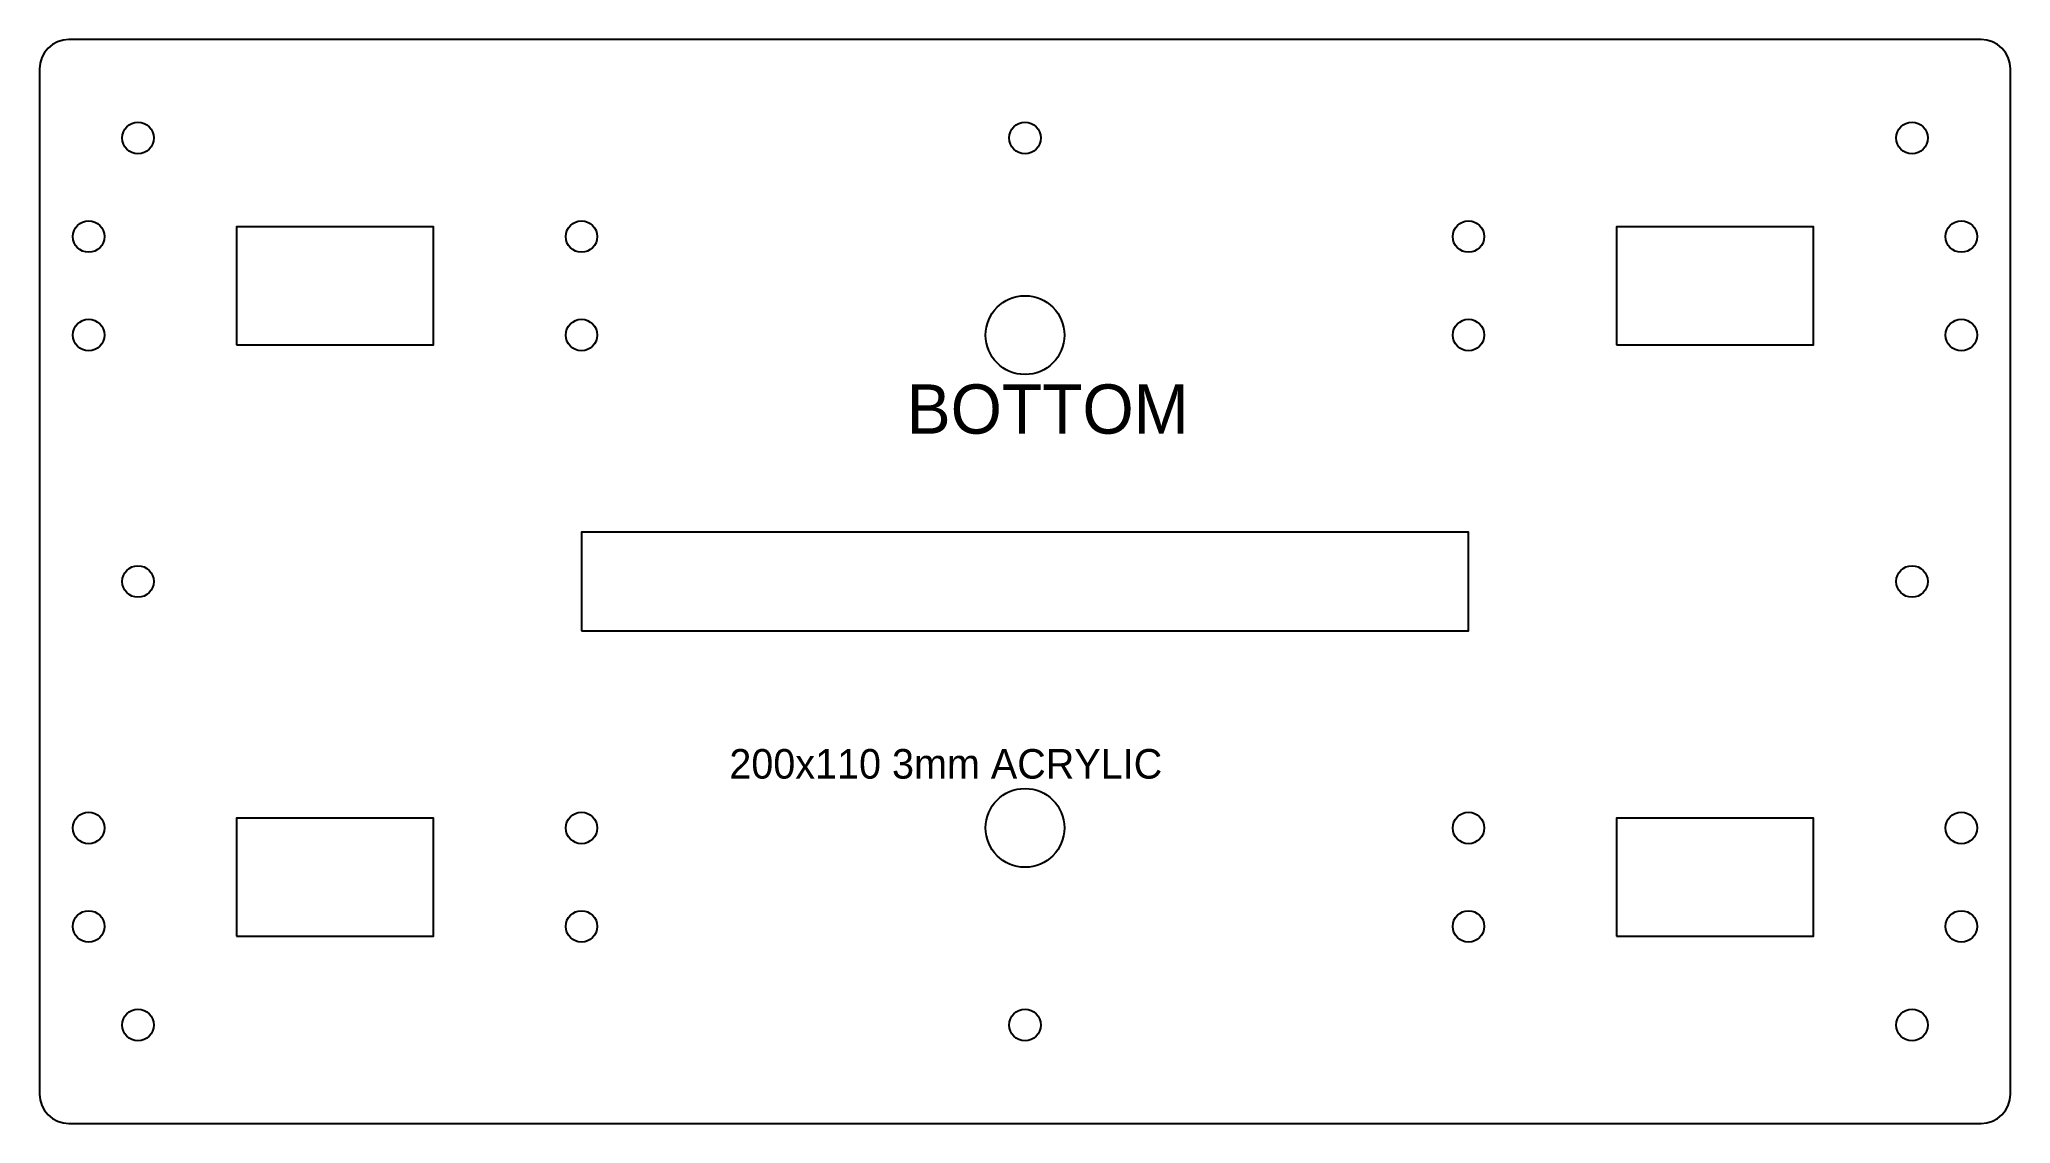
# Model space of a CAD drawing. Header units: millimetres. Extents: x 0 to 200, y 0 to 110.
import ezdxf

# ---------------------------------------------------------------- set-up
doc = ezdxf.new("R2010")
doc.units = ezdxf.units.MM
for name, color, linetype in [('ENGRAVE', 5, 'Continuous'), ('HOLES', 1, 'Continuous'), ('OUTLINE', 7, 'Continuous'), ('SLOTS', 3, 'Continuous')]:
    doc.layers.add(name, color=color, linetype=linetype)

msp = doc.modelspace()

# ---------------------------------------------------------------- linework, layer by layer
for centre in [(5, 90), (55, 90), (145, 90), (195, 90), (5, 80), (55, 80), (145, 80), (195, 80), (5, 30), (55, 30), (145, 30), (195, 30), (5, 20), (55, 20), (145, 20), (195, 20)]:
    msp.add_circle(centre, 1.6)
at = {"layer": 'HOLES'}
for centre in [(10, 100), (100, 100), (190, 100), (10, 55), (190, 55), (10, 10), (100, 10), (190, 10)]:
    msp.add_circle(centre, 1.6, dxfattribs=at)
at = {"layer": 'OUTLINE'}
for p, q in [((197, 110), (3, 110)), ((0, 107), (0, 3)), ((200, 3), (200, 107)), ((3, 0), (197, 0))]:
    msp.add_line(p, q, dxfattribs=at)
for centre, start, end in [((3, 107), 90, 180), ((197, 107), 0, 90), ((3, 3), 180, 270), ((197, 3), 270, 360)]:
    msp.add_arc(centre, 3, start, end, dxfattribs=at)
at = {"layer": 'SLOTS'}
for points in [[(20, 79), (40, 79), (40, 91), (20, 91), (20, 79)], [(160, 79), (180, 79), (180, 91), (160, 91), (160, 79)], [(55, 50), (145, 50), (145, 60), (55, 60), (55, 50)], [(20, 19), (40, 19), (40, 31), (20, 31), (20, 19)], [(160, 19), (180, 19), (180, 31), (160, 31), (160, 19)]]:
    msp.add_lwpolyline(points, dxfattribs=at)
for centre in [(100, 80), (100, 30)]:
    msp.add_circle(centre, 4, dxfattribs=at)

# ---------------------------------------------------------------- texts
at = {"layer": 'ENGRAVE'}
for s, height, p in [('BOTTOM', 5, (88, 70)), ('200x110 3mm ACRYLIC', 3, (70, 35))]:
    msp.add_text(s, height=height, dxfattribs=at).set_placement(p)

doc.saveas('drawing.dxf')
